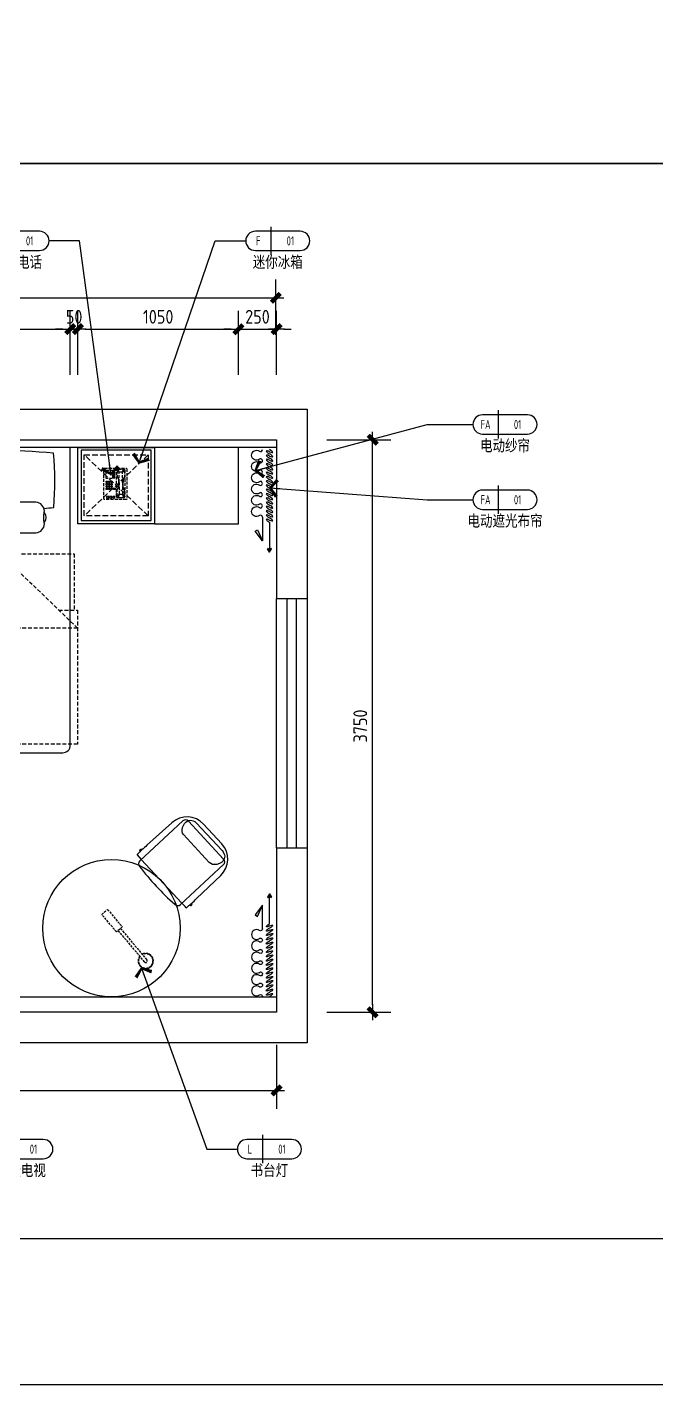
# Model space of a CAD drawing. Extents: x 220391 to 385981, y 332279 to 483868.
# Drawn here: x 228067 to 232187, y 443877 to 452768 of the extents above; entities that cross this region are included whole.
import ezdxf
from ezdxf.enums import TextEntityAlignment as Align

# ---------------------------------------------------------------- set-up
doc = ezdxf.new("R2010")
doc.units = 0
doc.header["$MEASUREMENT"] = 0
for name, pattern in [('ACAD_ISO03W100', [30, 12, -18]), ('DOM-虚线', [0.35, 0.25, -0.1]), ('HIDDEN', [0.375, 0.25, -0.125, 0, 0])]:
    doc.linetypes.add(name, pattern=pattern)
for name, color, linetype in [('0-索引文字', 50, 'Continuous'), ('2主物线', 197, 'Continuous'), ('F-平面灯具(0.15)-DOM', 1, 'Continuous'), ('F-活动家私(0.25)-DOM', 51, 'Continuous'), ('F-窗帘(0.12)-DOM', 120, 'Continuous'), ('墙壁', 160, 'Continuous')]:
    doc.layers.add(name, color=color, linetype=linetype)
doc.styles.add('DOM-romans.shx', font='dim.shx')
doc.styles.add('st', font='', dxfattribs={"width": 0.7})
doc.styles.add('家具平面底图$0$st', font='')
doc.styles.get('st').set_extended_font_data('SimSun')
doc.styles.get('家具平面底图$0$st').set_extended_font_data('YouYuan')
doc.dimstyles.new('DOM_DIM_1 80', dxfattribs={"dimscale": 60, "dimtxt": 1.5, "dimasz": 0.8, "dimexe": 2, "dimexo": 1.5, "dimgap": 0.6, "dimtad": 1, "dimdec": 0, "dimrnd": 5, "dimzin": 12, "dimdsep": 46, "dimtxsty": 'DOM-romans.shx', "dimblk": 'DOM_Dimension_Tick', "dimcen": 0.125, "dimclrd": 44, "dimclre": 44, "dimclrt": 50, "dimadec": 0, "dimazin": 0, "dimtfac": 1, "dimtdec": 0, "dimtix": 1, "dimtmove": 2, "dimatfit": 3, "dimldrblk": 'DOM_Leader_Arrow', "dimfxl": 0, "dimtvp": 1, "dimtolj": 1, "dimtzin": 0, "dimarcsym": 0})

# ---------------------------------------------------------------- blocks, each defined once
blk = doc.blocks.new('ehrhhh')
at = {"color": 0}
blk.add_line((292356.6, 467829.6), (315961.1, 467829.6), dxfattribs=at)
blk.add_lwpolyline([(292356.6, 474869.8), (315961.1, 474869.8), (315961.1, 466871.5), (292356.6, 466871.5)], close=True, dxfattribs=at)
blk = doc.blocks.new('eahrhrhh')
at = {"color": 1}
blk.add_wipeout([(-900, 0), (900, 0), (900, -696.9), (926.1, -696.9), (926.1, -1065.3), (947.8, -1065.3), (947.8, -1942.7), (900, -1942.7), (900, -1950), (898.6, -1961.8), (893.2, -1975.1), (885.4, -1985.4), (874.4, -1993.6), (861.8, -1998.6), (850, -2000), (837.3, -2000), (-850, -2000), (-866.5, -1997.2), (-878.4, -1991.2), (-885.4, -1985.4), (-893.5, -1974.6), (-897.6, -1965.4), (-899.5, -1956.8), (-900, -1950)], dxfattribs=at)
at = {"color": 8, "linetype": 'HIDDEN', "ltscale": 100}
for p in [(443.2, -696.9), (947.8, -1184)]:
    blk.add_line(p, (443.2, -1184), dxfattribs=at)
blk.add_lwpolyline([(-900, 0), (-900, -1950, 0.414214), (-850, -2000), (850, -2000, 0.414214), (900, -1950), (900, 0)], format="xyb", close=True)
at = {"color": 8}
for points in [[(-720.3, -426.5, 0.307692), (-720.3, -491.5, -1.888889)], [(-144.6, -559), (-665.9, -559, -0.392708), (-720.9, -499.8, -0.035252), (-720.3, -491.5, 0.092308), (-720.3, -426.5, -0.035252), (-720.9, -418.1, -0.392708), (-665.9, -359), (-144.6, -359, -0.392708), (-89.7, -418.1, -0.035252), (-90.3, -426.5, 0.092308), (-90.3, -491.5, -0.035252), (-89.7, -499.8, -0.392708), (-144.6, -559, 27.022466)], [(-90.3, -426.5, -0.307692), (-90.3, -491.5, 1.888889)], [(99.3, -426.5, 0.307692), (99.3, -491.5, -1.888889)], [(153.7, -559), (675, -559, 0.392708), (729.9, -499.8, 0.035252), (729.3, -491.5, -0.092308), (729.3, -426.5, 0.035252), (729.9, -418.1, 0.392708), (675, -359), (153.7, -359, 0.392708), (98.8, -418.1, 0.035252), (99.3, -426.5, -0.092308), (99.3, -491.5, 0.035252), (98.8, -499.8, 0.392708), (153.7, -559, -27.022466)], [(729.3, -426.5, -0.307692), (729.3, -491.5, 1.888889)]]:
    blk.add_lwpolyline(points, format="xyb", dxfattribs=at)
at = {"color": 8, "linetype": 'HIDDEN', "ltscale": 100}
for points in [[(-918.8, -1065.3), (-918.8, -696.9), (926.1, -696.9), (926.1, -1065.3)], [(443.2, -696.9), (947.8, -1184)], [(824.8, -1065.3), (947.8, -1065.3), (947.8, -1942.7), (-940.5, -1942.7), (-940.5, -1065.3), (443.2, -1065.3)]]:
    blk.add_lwpolyline(points, dxfattribs=at)
at = {"color": 8}
for centre, radius, start, end in [((1123, -224.7), 1912.9, 174.39105, 185.04685), ((-384.8, -4244.7), 4225.5, 85.19831, 95.37714), ((-1934.1, -229), 1912.9, 354.72401, 5.85099), ((1943.1, -229), 1912.9, 174.14901, 185.27599), ((393.9, -4244.7), 4225.5, 84.62286, 94.80169), ((-1113.9, -224.7), 1912.9, 354.95315, 5.60895), ((-368.5, 3293.2), 3709.4, 263.5905, 264.59393), ((-318.5, 3293.2), 3709.4, 273.52528, 274.47157), ((327.5, 3293.2), 3709.4, 265.52843, 266.47472), ((377.5, 3293.2), 3709.4, 275.40607, 276.4095)]:
    blk.add_arc(centre, radius, start, end, dxfattribs=at)
at = {"layer": 'F-活动家私(0.25)-DOM', "color": 8, "style": '家具平面底图$0$st', "width": 0.8}
blk.add_text('1800*2000', height=100, rotation=270, dxfattribs=at).set_placement((-782.2, -1507.5), align=Align.MIDDLE_CENTER)
blk = doc.blocks.new('A$C3f9b4c59')
at = {"layer": 'F-活动家私(0.25)-DOM'}
blk.add_blockref('eahrhrhh', (0, 0), dxfattribs=at)
blk = doc.blocks.new('ehrhhsss')
at = {"layer": 'F-活动家私(0.25)-DOM', "color": 8, "linetype": 'DOM-虚线', "ltscale": 80}
for p, q in [((301231.8, 416361.5), (301234.6, 416364.4)), ((301231.8, 416163.2), (301231.8, 416361.5)), ((301234.6, 416364.4), (301378.3, 416364.4)), ((301246.1, 416298.3), (301246.1, 416351.4)), ((301246.1, 416351.4), (301287.8, 416351.4)), ((301287.8, 416351.4), (301287.8, 416298.3)), ((301292.1, 416348.6), (301292.1, 416344.2)), ((301303.6, 416348.6), (301292.1, 416348.6)), ((301292.1, 416344.2), (301303.6, 416344.2)), ((301303.6, 416339.9), (301292.1, 416339.9)), ((301292.1, 416339.9), (301292.1, 416335.6)), ((301292.1, 416335.6), (301303.6, 416335.6)), ((301303.6, 416331.3), (301292.1, 416331.3)), ((301292.1, 416331.3), (301292.1, 416327)), ((301292.1, 416327), (301303.6, 416327)), ((301303.6, 416322.7), (301292.1, 416322.7)), ((301292.1, 416322.7), (301292.1, 416318.4)), ((301303.6, 416344.2), (301303.6, 416348.6)), ((301303.6, 416335.6), (301303.6, 416339.9)), ((301303.6, 416327), (301303.6, 416331.3)), ((301303.6, 416318.4), (301303.6, 416322.7)), ((301313.7, 416352.9), (301319.4, 416360)), ((301313.7, 416179), (301313.7, 416352.9)), ((301319.4, 416355.7), (301318, 416350)), ((301318, 416350), (301318, 416311.2)), ((301318, 416350), (301330.9, 416337.1)), ((301319.4, 416360), (301362.5, 416360)), ((301325.2, 416358.6), (301319.4, 416355.7)), ((301325.2, 416358.6), (301359.6, 416358.6)), ((301332.3, 416339.9), (301325.2, 416358.6)), ((301330.9, 416337.1), (301332.3, 416339.9)), ((301330.9, 416272.4), (301330.9, 416337.1)), ((301352.5, 416339.9), (301332.3, 416339.9)), ((301352.5, 416339.9), (301359.6, 416358.6)), ((301353.9, 416337.1), (301352.5, 416339.9)), ((301366.8, 416350), (301353.9, 416337.1)), ((301353.9, 416272.4), (301353.9, 416337.1)), ((301359.6, 416358.6), (301365.4, 416355.7)), ((301362.5, 416360), (301369.7, 416352.9)), ((301365.4, 416355.7), (301366.8, 416350)), ((301366.8, 416350), (301366.8, 416311.2)), ((301369.7, 416352.9), (301369.7, 416180.4)), ((301378.3, 416364.4), (301381.2, 416361.5)), ((301381.2, 416361.5), (301381.2, 416163.2)), ((301287.8, 416298.3), (301246.1, 416298.3)), ((301247.6, 416281), (301256.2, 416281)), ((301247.6, 416272.4), (301247.6, 416281)), ((301256.2, 416272.4), (301247.6, 416272.4)), ((301247.6, 416265.2), (301256.2, 416265.2)), ((301247.6, 416256.6), (301247.6, 416265.2)), ((301256.2, 416256.6), (301247.6, 416256.6)), ((301247.6, 416249.4), (301256.2, 416249.4)), ((301247.6, 416240.8), (301247.6, 416249.4)), ((301256.2, 416240.8), (301247.6, 416240.8)), ((301247.6, 416233.6), (301256.2, 416233.6)), ((301247.6, 416225), (301247.6, 416233.6)), ((301256.2, 416281), (301256.2, 416272.4)), ((301256.2, 416265.2), (301256.2, 416256.6)), ((301256.2, 416249.4), (301256.2, 416240.8)), ((301256.2, 416233.6), (301256.2, 416225)), ((301261.9, 416281), (301270.6, 416281)), ((301261.9, 416272.4), (301261.9, 416281)), ((301270.6, 416272.4), (301261.9, 416272.4)), ((301261.9, 416265.2), (301270.6, 416265.2)), ((301261.9, 416256.6), (301261.9, 416265.2)), ((301270.6, 416256.6), (301261.9, 416256.6)), ((301261.9, 416249.4), (301270.6, 416249.4)), ((301261.9, 416240.8), (301261.9, 416249.4)), ((301270.6, 416240.8), (301261.9, 416240.8)), ((301261.9, 416233.6), (301270.6, 416233.6)), ((301261.9, 416225), (301261.9, 416233.6)), ((301270.6, 416281), (301270.6, 416272.4)), ((301270.6, 416265.2), (301270.6, 416256.6)), ((301270.6, 416249.4), (301270.6, 416240.8)), ((301270.6, 416233.6), (301270.6, 416225)), ((301276.3, 416272.4), (301276.3, 416281)), ((301276.3, 416281), (301284.9, 416281)), ((301284.9, 416272.4), (301276.3, 416272.4)), ((301276.3, 416265.2), (301284.9, 416265.2)), ((301276.3, 416256.6), (301276.3, 416265.2)), ((301284.9, 416256.6), (301276.3, 416256.6)), ((301276.3, 416240.8), (301276.3, 416249.4)), ((301276.3, 416249.4), (301284.9, 416249.4)), ((301284.9, 416240.8), (301276.3, 416240.8)), ((301276.3, 416233.6), (301284.9, 416233.6)), ((301276.3, 416225), (301276.3, 416233.6)), ((301284.9, 416281), (301284.9, 416272.4)), ((301284.9, 416265.2), (301284.9, 416256.6)), ((301284.9, 416249.4), (301284.9, 416240.8)), ((301284.9, 416233.6), (301284.9, 416225)), ((301292.1, 416318.4), (301303.6, 416318.4)), ((301303.6, 416314.1), (301292.1, 416314.1)), ((301292.1, 416314.1), (301292.1, 416309.8)), ((301292.1, 416309.8), (301303.6, 416309.8)), ((301303.6, 416305.4), (301292.1, 416305.4)), ((301292.1, 416305.4), (301292.1, 416301.1)), ((301292.1, 416301.1), (301303.6, 416301.1)), ((301293.6, 416225), (301293.6, 416233.6)), ((301293.6, 416233.6), (301305, 416233.6)), ((301303.6, 416309.8), (301303.6, 416314.1)), ((301303.6, 416301.1), (301303.6, 416305.4)), ((301305, 416233.6), (301305, 416225)), ((301318, 416311.2), (301320.9, 416304)), ((301320.9, 416304), (301325.2, 416296.8)), ((301320.9, 416227.9), (301325.2, 416235)), ((301325.2, 416296.8), (301326.6, 416286.8)), ((301325.2, 416235), (301326.6, 416245.1)), ((301326.6, 416286.8), (301326.6, 416272.4)), ((301326.6, 416245.1), (301326.6, 416272.4)), ((301330.9, 416272.4), (301330.9, 416194.8)), ((301353.9, 416272.4), (301353.9, 416194.8)), ((301359.6, 416296.8), (301358.2, 416286.8)), ((301358.2, 416286.8), (301358.2, 416272.4)), ((301358.2, 416245.1), (301358.2, 416272.4)), ((301359.6, 416235), (301358.2, 416245.1)), ((301364, 416304), (301359.6, 416296.8)), ((301364, 416227.9), (301359.6, 416235)), ((301366.8, 416311.2), (301364, 416304)), ((301234.6, 416160.3), (301231.8, 416163.2)), ((301378.3, 416160.3), (301234.6, 416160.3)), ((301256.2, 416225), (301247.6, 416225)), ((301249, 416179), (301249, 416170.4)), ((301263.4, 416179), (301249, 416179)), ((301249, 416170.4), (301263.4, 416170.4)), ((301270.6, 416225), (301261.9, 416225)), ((301263.4, 416170.4), (301263.4, 416179)), ((301269.1, 416179), (301269.1, 416170.4)), ((301283.5, 416179), (301269.1, 416179)), ((301269.1, 416170.4), (301283.5, 416170.4)), ((301284.9, 416225), (301276.3, 416225)), ((301283.5, 416170.4), (301283.5, 416179)), ((301303.6, 416179), (301289.2, 416179)), ((301289.2, 416179), (301289.2, 416170.4)), ((301289.2, 416170.4), (301303.6, 416170.4)), ((301305, 416225), (301293.6, 416225)), ((301303.6, 416170.4), (301303.6, 416179)), ((301320.9, 416171.8), (301313.7, 416179)), ((301318, 416220.7), (301320.9, 416227.9)), ((301318, 416181.9), (301318, 416220.7)), ((301318, 416181.9), (301330.9, 416194.8)), ((301319.4, 416176.1), (301318, 416181.9)), ((301325.2, 416173.3), (301319.4, 416176.1)), ((301341.1, 416171.8), (301320.9, 416171.8)), ((301362.5, 416171.8), (301320.9, 416171.8)), ((301332.3, 416191.9), (301325.2, 416173.3)), ((301325.2, 416173.3), (301341, 416173.3)), ((301325.2, 416173.3), (301359.6, 416173.3)), ((301330.9, 416194.8), (301332.3, 416191.9)), ((301352.5, 416191.9), (301332.3, 416191.9)), ((301353.9, 416194.8), (301352.5, 416191.9)), ((301352.5, 416191.9), (301359.6, 416173.3)), ((301366.8, 416181.9), (301353.9, 416194.8)), ((301359.6, 416173.3), (301365.4, 416176.1)), ((301369.7, 416180.4), (301362.5, 416171.8)), ((301366.8, 416220.7), (301364, 416227.9)), ((301365.4, 416176.1), (301366.8, 416181.9)), ((301366.8, 416181.9), (301366.8, 416220.7)), ((301381.2, 416163.2), (301378.3, 416160.3))]:
    blk.add_line(p, q, dxfattribs=at)
blk = doc.blocks.new('A$C1b9db060')
blk.add_lwpolyline([(-138.9, 264.5, 0.007594), (-151.5, 265.1, 0.00592), (-176.7, 265.6, 0.006339), (-227.1, 265.4), (-470.9, 261.5, 0.409863), (-633, 97.2), (-633, -96.8, 0.409863), (-470.9, -261.2), (-227.1, -265, 0.005917), (-176.7, -265.3, 0.006762), (-151.5, -264.7, 0.007594), (-138.9, -264.2)], format="xyb")
for points in [[(-111.1, 217.6), (-539.2, 217.6)], [(-126.6, 262.6), (-126.6, 262.1)], [(-126.6, 262.1), (-126.6, 250.7), (-126.6, 217.6)], [(-126.6, 218.2), (-126.6, 217.7)], [(-567.2, 188.3), (-567.2, -188.3)], [(-539.2, -217.6), (-111.1, -217.6)], [(-126.6, -261.8), (-126.6, -217.6)], [(-126.6, -261.8), (-126.6, -262.3)]]:
    blk.add_lwpolyline(points)
at = {"color": 8}
for points in [[(-179, 265.6), (-173.8, 272.5)], [(-126.6, -218), (-126.6, -217.6), (-126.6, 217.7)], [(-600.8, -141.4), (-600.8, 135.3)], [(-525, 191.8), (-504.5, 182.7)], [(-474.6, 135.3), (-474.6, -141.4)], [(-504.5, -182.3), (-535.5, -195)], [(-173.8, -272.2), (-179, -265.3)]]:
    blk.add_lwpolyline(points, dxfattribs=at)
for points in [[(-159.6, 265.3, 0.509249), (-167.3, 275.8, 0.497128), (-175, 265.6)], [(-175, -265.3, 0.497067), (-167.3, -275.5, 0.509249), (-159.6, -265)]]:
    blk.add_lwpolyline(points, format="xyb", dxfattribs=at)
blk.add_arc((-1823.6, 0), 1750.6, 353.82571, 6.17429)
for points in [[(-539.2, 217.6), (-554.6, 217.6), (-567.2, 204.4), (-567.2, 188.3)], [(-129.6, 263.6), (-132.7, 264.1), (-135.8, 264.3), (-138.9, 264.5)], [(-126.6, 262.6), (-126.6, 264.6), (-128.5, 263.5), (-129.6, 263.6)], [(-83.2, 188.3), (-85, 204.3), (-95.7, 217.6), (-111.1, 217.6)], [(-567.2, -188.3), (-567.2, -204.4), (-554.6, -217.6), (-539.2, -217.6)], [(-111.1, -217.6), (-95.7, -217.6), (-84.8, -204.3), (-83.2, -188.3)], [(-138.9, -264.2), (-135.8, -264), (-132.7, -263.8), (-129.6, -263.3)], [(-129.6, -263.3), (-128.5, -263.1), (-126.6, -264.2), (-126.6, -262.3)]]:
    blk.add_open_spline(points, degree=3)
for points in [[(-175.3, 268.4), (-175.3, 268.4), (-175.3, 268.3), (-175.3, 268.3)], [(-600.8, 135.3), (-600, 171), (-584.8, 194), (-546.5, 196.5)], [(-546.5, 196.5), (-535.5, 195.3), (-530.7, 194.1), (-525, 191.8)], [(-504.5, 182.7), (-484.6, 171.6), (-475.5, 155.4), (-474.6, 135.3)], [(-535.5, -195), (-571.8, -200.3), (-598, -178.5), (-600.8, -141.4)], [(-474.6, -141.4), (-475.4, -156.3), (-484.8, -170.1), (-504.5, -182.3)], [(-175.3, -267.9), (-175.3, -268), (-175.3, -268), (-175.3, -268.1)]]:
    blk.add_open_spline(points, degree=3, dxfattribs=at)
blk = doc.blocks.new('DOM_Dimension_Tick')
at = {"color": 0, "linetype": 'ByBlock'}
for p, q in [((-1.09, 0), (0, 0)), ((0, 0), (1.09, 0))]:
    blk.add_line(p, q, dxfattribs=at)
at = {"color": 0, "linetype": 'Continuous', "const_width": 0.608}
blk.add_lwpolyline([(-0.61, -0.61), (0.61, 0.61)], dxfattribs=at)
blk = doc.blocks.new('*D847')
at = {"color": 44, "lineweight": -2, "transparency": 16777216}
for p, q in [((229451.4, 450490.6), (229451.4, 450910.6)), ((229701.4, 450490.6), (229701.4, 450910.6)), ((229403.4, 450790.6), (229355.4, 450790.6)), ((229451.4, 450790.6), (229701.4, 450790.6)), ((229749.4, 450790.6), (229797.4, 450790.6))]:
    blk.add_line(p, q, dxfattribs=at)
at = {"layer": 'Defpoints', "color": 0, "transparency": 16777216}
for p in [(229701.4, 450790.6), (229701.4, 450066), (229451.4, 450016)]:
    blk.add_point(p, dxfattribs=at)
at = {"color": 44, "lineweight": -2, "transparency": 16777216, "xscale": 48, "yscale": 48, "zscale": 48}
blk.add_blockref('DOM_Dimension_Tick', (229451.4, 450790.6), dxfattribs=at)
at = {"color": 44, "lineweight": -2, "transparency": 16777216, "xscale": 48, "yscale": 48, "zscale": 48, "rotation": 180}
blk.add_blockref('DOM_Dimension_Tick', (229701.4, 450790.6), dxfattribs=at)
at = {"color": 50, "transparency": 16777216, "insert": (229576.4, 450871.6), "char_height": 90, "attachment_point": 5, "style": 'DOM-romans.shx'}
blk.add_mtext('\\A1;250', dxfattribs=at)
blk = doc.blocks.new('DOM_Leader_Arrow')
at = {"color": 0, "linetype": 'ByBlock'}
blk.add_line((0, 0), (-1.5, 0), dxfattribs=at)
for points in [[(-1.29, 1), (-0.89, 1.28), (-0.36, 0), (0, 0)], [(-1.29, -1), (-0.89, -1.28), (-0.36, 0), (0, 0)]]:
    blk.add_solid(points, dxfattribs=at)
blk = doc.blocks.new('*D849')
at = {"color": 44, "lineweight": -2, "transparency": 16777216}
for p, q in [((223447.8, 450752.8), (223447.8, 451116)), ((229696.4, 450752.8), (229696.4, 451116)), ((223495.8, 450996), (229648.4, 450996))]:
    blk.add_line(p, q, dxfattribs=at)
at = {"layer": 'Defpoints', "color": 0, "transparency": 16777216}
for p in [(229696.4, 450996), (223447.8, 450662.8), (229696.4, 450662.8)]:
    blk.add_point(p, dxfattribs=at)
at = {"color": 44, "lineweight": -2, "transparency": 16777216, "xscale": 48, "yscale": 48, "zscale": 48, "rotation": 180}
blk.add_blockref('DOM_Dimension_Tick', (223447.8, 450996), dxfattribs=at)
at = {"color": 44, "lineweight": -2, "transparency": 16777216, "xscale": 48, "yscale": 48, "zscale": 48}
blk.add_blockref('DOM_Dimension_Tick', (229696.4, 450996), dxfattribs=at)
at = {"color": 50, "transparency": 16777216, "insert": (226572.1, 451077), "char_height": 90, "attachment_point": 5, "style": 'DOM-romans.shx'}
blk.add_mtext('\\A1;6250', dxfattribs=at)
blk = doc.blocks.new('*D856')
at = {"color": 44, "lineweight": -2, "transparency": 16777216}
for p, q in [((223699.1, 446104.4), (223699.1, 445684.4)), ((229701.4, 446104.4), (229701.4, 445684.4)), ((223747.1, 445804.4), (229653.4, 445804.4))]:
    blk.add_line(p, q, dxfattribs=at)
at = {"layer": 'Defpoints', "color": 0, "transparency": 16777216}
for p in [(223699.1, 446543.5), (229701.4, 446497.5), (229701.4, 445804.4)]:
    blk.add_point(p, dxfattribs=at)
at = {"color": 44, "lineweight": -2, "transparency": 16777216, "xscale": 48, "yscale": 48, "zscale": 48, "rotation": 180}
blk.add_blockref('DOM_Dimension_Tick', (223699.1, 445804.4), dxfattribs=at)
at = {"color": 44, "lineweight": -2, "transparency": 16777216, "xscale": 48, "yscale": 48, "zscale": 48}
blk.add_blockref('DOM_Dimension_Tick', (229701.4, 445804.4), dxfattribs=at)
at = {"color": 50, "transparency": 16777216, "insert": (226700.2, 445885.4), "char_height": 90, "attachment_point": 5, "style": 'DOM-romans.shx'}
blk.add_mtext('\\A1;6000', dxfattribs=at)
blk = doc.blocks.new('*D857')
at = {"color": 44, "lineweight": -2, "transparency": 16777216}
for p, q in [((230030.9, 450066), (230450.9, 450066)), ((230330.9, 446365), (230330.9, 450018)), ((230030.9, 446317), (230450.9, 446317))]:
    blk.add_line(p, q, dxfattribs=at)
at = {"layer": 'Defpoints', "color": 0, "transparency": 16777216}
for p in [(229701.4, 450066), (230330.9, 450066), (229701.4, 446317)]:
    blk.add_point(p, dxfattribs=at)
at = {"color": 44, "lineweight": -2, "transparency": 16777216, "xscale": 48, "yscale": 48, "zscale": 48}
for p, rotation in [((230330.9, 450066), 90), ((230330.9, 446317), 270)]:
    blk.add_blockref('DOM_Dimension_Tick', p, dxfattribs=dict(at, rotation=rotation))
at = {"color": 50, "transparency": 16777216, "insert": (230249.9, 448191.5), "char_height": 90, "attachment_point": 5, "rotation": 90, "style": 'DOM-romans.shx'}
blk.add_mtext('\\A1;3750', dxfattribs=at)
blk = doc.blocks.new('GFAGA')
at = {"layer": 'F-活动家私(0.25)-DOM', "color": 1, "linetype": 'DOM-虚线', "ltscale": 150}
for p, q in [((-420, 0), (0, 400)), ((-420, 400), (0, 0))]:
    blk.add_line(p, q, dxfattribs=at)
blk.add_lwpolyline([(-420, 0), (0, 0), (0, 400), (-420, 400)], close=True, dxfattribs=at)
blk = doc.blocks.new('布帘及纱帘平面-DW')
at = {"layer": 'F-窗帘(0.12)-DOM', "color": 1, "linetype": 'Continuous'}
for p, q in [((-670, -32791.5), (-515.2, -32791.5)), ((-515.2, -32791.5), (-578.7, -32743.6)), ((-637.2, -32837.5), (-441.5, -32837.5))]:
    blk.add_line(p, q, dxfattribs=at)
at = {"layer": 'F-窗帘(0.12)-DOM', "color": 1, "linetype": 'Continuous', "flags": 128}
for points in [[(-965.3, -32791.5, -0.608416), (-975.9, -32771.1, 0.608416), (-1002.2, -32720.2, 0.608416), (-1028.5, -32771.1, -1.932003), (-1049.7, -32771.1, 0.608416), (-1076, -32720.3, 0.608416), (-1102.3, -32771.1, -0.608485), (-1112.9, -32791.6, -0.608485)], [(-670, -32791.5, -0.608416), (-680.6, -32771.1, 0.608416), (-707, -32720.2, 0.608416), (-733.3, -32771.1, -1.932003), (-754.4, -32771.1, 0.608416), (-780.8, -32720.2, 0.608416), (-807.1, -32771.1, -1.932003), (-828.2, -32771.1, 0.608416), (-854.6, -32720.2, 0.608416), (-880.9, -32771.1, -1.932003), (-902, -32771.1, 0.608416), (-928.4, -32720.2, 0.608416), (-954.7, -32771.1, -0.608416), (-965.3, -32791.5, 0.608416)]]:
    blk.add_lwpolyline(points, format="xyb", dxfattribs=at)
at = {"layer": 'F-窗帘(0.12)-DOM', "color": 1, "linetype": 'Continuous'}
for points in [[(-578.7, -32743.6), (-588, -32758.8), (-515.2, -32791.5)], [(-441.5, -32837.5), (-461.9, -32824.2), (-466.2, -32828.4), (-441.5, -32837.5)], [(-441.5, -32837.5), (-461.9, -32850.9), (-466.2, -32846.6), (-441.5, -32837.5)]]:
    blk.add_lwpolyline(points, dxfattribs=at)
at = {"layer": 'F-窗帘(0.12)-DOM', "color": 1, "linetype": 'Continuous', "extrusion": (0, 0, -1)}
for centre, start_param, end_param in [((-1105.9, -32837.6), 1.716714, 4.858306), ((-1091.9, -32837.6), -1.424879, 1.716714), ((-1077.9, -32837.6), 1.716714, 4.858306), ((-1063.9, -32837.6), -1.424879, 1.716714), ((-1049.9, -32837.6), 1.716714, 4.858306), ((-1036, -32837.6), -1.424879, 1.716714), ((-1022, -32837.6), 1.716714, 4.858306), ((-1008, -32837.6), -1.424879, 1.716714), ((-994, -32837.6), 1.716714, 4.858306), ((-980, -32837.6), -1.424879, 1.716714), ((-966, -32837.6), 1.716714, 4.858306), ((-952, -32837.6), -1.424879, 1.716714), ((-938, -32837.6), 1.716714, 4.858306), ((-924, -32837.6), -1.424879, 1.716714), ((-910, -32837.6), 1.716714, 4.858306), ((-896, -32837.6), -1.424879, 1.716714), ((-882, -32837.6), 1.716714, 4.858306), ((-868.1, -32837.6), -1.424879, 1.716714), ((-854.1, -32837.6), 1.716714, 4.858306), ((-840.1, -32837.6), -1.424879, 1.716714), ((-826.1, -32837.6), 1.716714, 4.858306), ((-812.1, -32837.6), -1.424879, 1.716714), ((-798.1, -32837.6), 1.716714, 4.858306), ((-784.1, -32837.6), -1.424879, 1.716714), ((-770.1, -32837.6), 1.716714, 4.858306), ((-756.1, -32837.6), -1.424879, 1.716714), ((-742.1, -32837.6), 1.716714, 4.858306), ((-728.1, -32837.6), -1.424879, 1.716714), ((-714.1, -32837.6), 1.716714, 4.858306), ((-700.2, -32837.6), -1.424879, 1.716714), ((-686.2, -32837.6), 1.716714, 4.858306), ((-672.2, -32837.6), -1.424879, 1.716714), ((-658.2, -32837.6), 1.716714, 4.858306), ((-644.2, -32837.5), -1.424879, 1.716714)]:
    blk.add_ellipse(centre, major_axis=(-12, 20.8), ratio=0.254545, start_param=start_param, end_param=end_param, dxfattribs=at)
blk = doc.blocks.new('*D862')
at = {"color": 44, "lineweight": -2, "transparency": 16777216}
for p, q in [((226550, 450490.6), (226550, 450910.6)), ((228350, 450490.6), (228350, 450910.6)), ((226598, 450790.6), (228302, 450790.6))]:
    blk.add_line(p, q, dxfattribs=at)
at = {"layer": 'Defpoints', "color": 0, "transparency": 16777216}
for p in [(228350, 450790.6), (226550, 450016, 0), (228350, 450016, 0)]:
    blk.add_point(p, dxfattribs=at)
at = {"color": 44, "lineweight": -2, "transparency": 16777216, "xscale": 48, "yscale": 48, "zscale": 48, "rotation": 180}
blk.add_blockref('DOM_Dimension_Tick', (226550, 450790.6), dxfattribs=at)
at = {"color": 44, "lineweight": -2, "transparency": 16777216, "xscale": 48, "yscale": 48, "zscale": 48}
blk.add_blockref('DOM_Dimension_Tick', (228350, 450790.6), dxfattribs=at)
at = {"color": 50, "transparency": 16777216, "insert": (227450, 450871.6), "char_height": 90, "attachment_point": 5, "style": 'DOM-romans.shx'}
blk.add_mtext('\\A1;1800', dxfattribs=at)
blk = doc.blocks.new('*D863')
at = {"color": 44, "lineweight": -2, "transparency": 16777216}
for p, q in [((228350, 450490.6), (228350, 450910.6)), ((228400, 450490.6), (228400, 450910.6)), ((228302, 450790.6), (228254, 450790.6)), ((228350, 450790.6), (228400, 450790.6)), ((228448, 450790.6), (228496, 450790.6))]:
    blk.add_line(p, q, dxfattribs=at)
at = {"layer": 'Defpoints', "color": 0, "transparency": 16777216}
for p in [(228400, 450790.6), (228350, 450016, 0), (228400, 450016)]:
    blk.add_point(p, dxfattribs=at)
at = {"color": 44, "lineweight": -2, "transparency": 16777216, "xscale": 48, "yscale": 48, "zscale": 48}
blk.add_blockref('DOM_Dimension_Tick', (228350, 450790.6), dxfattribs=at)
at = {"color": 44, "lineweight": -2, "transparency": 16777216, "xscale": 48, "yscale": 48, "zscale": 48, "rotation": 180}
blk.add_blockref('DOM_Dimension_Tick', (228400, 450790.6), dxfattribs=at)
at = {"color": 50, "transparency": 16777216, "insert": (228375, 450871.6), "char_height": 90, "attachment_point": 5, "style": 'DOM-romans.shx'}
blk.add_mtext('\\A1;50', dxfattribs=at)
blk = doc.blocks.new('*D864')
at = {"color": 44, "lineweight": -2, "transparency": 16777216}
for p, q in [((228400, 450490.6), (228400, 450910.6)), ((229451.4, 450490.6), (229451.4, 450910.6)), ((228448, 450790.6), (229403.4, 450790.6))]:
    blk.add_line(p, q, dxfattribs=at)
at = {"layer": 'Defpoints', "color": 0, "transparency": 16777216}
for p in [(229451.4, 450790.6), (228400, 450016), (229451.4, 450016)]:
    blk.add_point(p, dxfattribs=at)
at = {"color": 44, "lineweight": -2, "transparency": 16777216, "xscale": 48, "yscale": 48, "zscale": 48, "rotation": 180}
blk.add_blockref('DOM_Dimension_Tick', (228400, 450790.6), dxfattribs=at)
at = {"color": 44, "lineweight": -2, "transparency": 16777216, "xscale": 48, "yscale": 48, "zscale": 48}
blk.add_blockref('DOM_Dimension_Tick', (229451.4, 450790.6), dxfattribs=at)
at = {"color": 50, "transparency": 16777216, "insert": (228925.7, 450871.6), "char_height": 90, "attachment_point": 5, "style": 'DOM-romans.shx'}
blk.add_mtext('\\A1;1050', dxfattribs=at)
blk = doc.blocks.new('A$Cfbbf359a')
at = {"layer": 'F-平面灯具(0.15)-DOM', "linetype": 'DOM-虚线', "ltscale": 60}
blk.add_lwpolyline([(-385.4, 166.9), (-244.5, 115.6), (-261.6, 68.6), (-402.5, 119.9)], close=True, dxfattribs=at)
blk.add_lwpolyline([(-249.6, 101.5), (3.4, 9.4, -1), (-3.4, -9.4), (-256.5, 82.7)], format="xyb", close=True, dxfattribs=at)
for radius in [50, 47]:
    blk.add_arc((0, 0), radius, 171.53696, 148.46304, dxfattribs=at)
blk = doc.blocks.new('DOM-立面家具标注符号-002')
blk.add_line((0, 3.1), (0, -3.1))
at = {"color": 150}
blk.add_lwpolyline([(-3.4, 2.1, 1), (-3.4, -2.1), (6.4, -2.1, 1), (6.4, 2.1)], format="xyb", close=True, dxfattribs=at)
at = {"style": 'st', "width": 0.8, "flags": 4}
blk.add_attdef('ITEM6', text='', height=2.5, dxfattribs=at).set_placement((-6, 0), align=Align.MIDDLE_RIGHT)
at = {"style": 'DOM-romans.shx', "width": 0.8}
for tag, flags, p in [('NUM1', 12, (-2.75, 0)), ('NUM2', 4, (4.25, 0)), ('NUM4', 4, (1.5, -4.6)), ('NUM5', 4, (1.5, -7.6))]:
    blk.add_attdef(tag, text='', height=2, dxfattribs=dict(at, flags=flags)).set_placement(p, align=Align.MIDDLE)
at = {"style": 'st', "width": 0.8, "flags": 4}
blk.add_attdef('NUM3', text='', height=2.5, dxfattribs=at).set_placement((9, 0), align=Align.MIDDLE_LEFT)
blk.add_attdef('NUM7', text='', height=2.5, dxfattribs=at).set_placement((1.5, -10.85), align=Align.MIDDLE_CENTER)
blk = doc.blocks.new('DOM-立面家具标注符号')
blk.add_line((0, 3.1), (0, -3.1))
at = {"color": 150}
blk.add_lwpolyline([(-3.4, 2.1, 1), (-3.4, -2.1), (6.4, -2.1, 1), (6.4, 2.1)], format="xyb", close=True, dxfattribs=at)
at = {"style": 'st', "width": 0.8, "flags": 4}
blk.add_attdef('ITEM5', text='', height=2.5, dxfattribs=at).set_placement((-6, 0), align=Align.MIDDLE_RIGHT)
at = {"style": 'DOM-romans.shx', "width": 0.8}
for tag, flags, p in [('NUM1', 12, (-2.75, 0)), ('NUM2', 4, (4.25, 0)), ('NUM4', 4, (1.5, -4.6))]:
    blk.add_attdef(tag, text='', height=2, dxfattribs=dict(at, flags=flags)).set_placement(p, align=Align.MIDDLE)
at = {"style": 'st', "width": 0.8, "flags": 4}
blk.add_attdef('NUM3', text='', height=2.5, dxfattribs=at).set_placement((9, 0), align=Align.MIDDLE_LEFT)
blk.add_attdef('NUM6', text='', height=2.5, dxfattribs=at).set_placement((1.5, -8.35), align=Align.MIDDLE_CENTER)

msp = doc.modelspace()

# ---------------------------------------------------------------- linework, layer by layer
at = {"color": 4}
for p, q in [((229701.4, 449027.5), (229901.4, 449027.5)), ((229701.4, 447394.3), (229901.4, 447394.3))]:
    msp.add_line(p, q, dxfattribs=at)
at = {"color": 3}
for p, q in [((229701.4, 447394.3), (229701.4, 449027.5)), ((229901.4, 449027.5), (229901.4, 447394.3))]:
    msp.add_line(p, q, dxfattribs=at)
at = {"color": 4}
for points in [[(225543.9, 450266), (229901.4, 450266), (229901.4, 449027.5)], [(225543.9, 450066), (229701.4, 450066), (229701.4, 449027.5)], [(229901.4, 447394.3), (229901.4, 446117), (223509.1, 446117), (223509.1, 446967.3)], [(229701.4, 447394.3), (229701.4, 446317), (223699.1, 446317), (223699.1, 446967.3)]]:
    msp.add_lwpolyline(points, dxfattribs=at)
at = {"color": 2}
msp.add_lwpolyline([(229451.4, 450016), (228900.7, 450016), (228900.7, 449516), (229451.4, 449516)], close=True, dxfattribs=at)
at = {"color": 1}
msp.add_lwpolyline([(225900, 446417), (229701.4, 446417), (229701.4, 446317), (225900, 446317)], close=True, dxfattribs=at)
at = {"color": 2}
msp.add_circle((228619.7, 446867), 450, dxfattribs=at)
at = {"layer": '2主物线', "color": 3}
for p, q in [((229771.4, 447394.3), (229771.4, 449027.5)), ((229831.4, 447394.3), (229831.4, 449027.5))]:
    msp.add_line(p, q, dxfattribs=at)

# ---------------------------------------------------------------- block references
at = {"color": 4}
for name, p in [('ehrhhh', (-71965.3, -14996.6)), ('ehrhhh', (-71965.3, -14996.6)), ('ehrhhh', (-71965.3, -22995)), ('ehrhhh', (-71965.3, -22995)), ('ehrhhsss', (-72661.6, 33514.7, -1044096.2))]:
    msp.add_blockref(name, p, dxfattribs=at)
at = {"color": 4, "rotation": 329.943555993677}
msp.add_blockref('A$Cfbbf359a', (228844.4, 446652.6, 0), dxfattribs=at)
at = {"layer": '0-索引文字'}
ref = msp.add_blockref('DOM-立面家具标注符号-002', (227956.1, 451368.7, -1044096.2), dxfattribs=dict(at, xscale=30, yscale=30, zscale=30))
ref.add_attrib('NUM1', 'F', dxfattribs={"layer": '0', "height": 60, "style": 'DOM-romans.shx', "width": 0.8}).set_placement((227873.6, 451368.7, -1044096.2), align=Align.MIDDLE)
ref.add_attrib('NUM2', '01', dxfattribs={"layer": '0', "height": 60, "style": 'DOM-romans.shx', "width": 0.8}).set_placement((228083.6, 451368.7, -1044096.2), align=Align.MIDDLE)
ref.add_attrib('NUM7', '床头电话', dxfattribs={"layer": '0', "height": 75, "style": 'st', "width": 0.8}).set_placement((228001.1, 451230.7, -1044096.2), align=Align.MIDDLE_CENTER)
ref = msp.add_blockref('DOM-立面家具标注符号-002', (229664.3, 451368.7), dxfattribs=dict(at, xscale=30, yscale=30, zscale=30))
ref.add_attrib('NUM1', 'F', dxfattribs={"layer": '0', "height": 60, "style": 'DOM-romans.shx', "width": 0.8}).set_placement((229581.8, 451368.7), align=Align.MIDDLE)
ref.add_attrib('NUM2', '01', dxfattribs={"layer": '0', "height": 60, "style": 'DOM-romans.shx', "width": 0.8}).set_placement((229791.8, 451368.7), align=Align.MIDDLE)
ref.add_attrib('NUM7', '迷你冰箱', dxfattribs={"layer": '0', "height": 75, "style": 'st', "width": 0.8}).set_placement((229709.3, 451230.7), align=Align.MIDDLE_CENTER)
ref = msp.add_blockref('DOM-立面家具标注符号-002', (231153.3, 450166.5), dxfattribs=dict(at, xscale=30, yscale=30, zscale=30))
ref.add_attrib('NUM1', 'FA', dxfattribs={"layer": '0', "height": 60, "style": 'DOM-romans.shx', "width": 0.8}).set_placement((231070.8, 450166.5), align=Align.MIDDLE)
ref.add_attrib('NUM2', '01', dxfattribs={"layer": '0', "height": 60, "style": 'DOM-romans.shx', "width": 0.8}).set_placement((231280.8, 450166.5), align=Align.MIDDLE)
ref.add_attrib('NUM7', '电动纱帘', dxfattribs={"layer": '0', "height": 75, "style": 'st', "width": 0.8}).set_placement((231198.3, 450028.5), align=Align.MIDDLE_CENTER)
ref = msp.add_blockref('DOM-立面家具标注符号-002', (231153.3, 449673.4), dxfattribs=dict(at, xscale=30, yscale=30, zscale=30))
ref.add_attrib('NUM1', 'FA', dxfattribs={"layer": '0', "height": 60, "style": 'DOM-romans.shx', "width": 0.8}).set_placement((231070.8, 449673.4), align=Align.MIDDLE)
ref.add_attrib('NUM2', '01', dxfattribs={"layer": '0', "height": 60, "style": 'DOM-romans.shx', "width": 0.8}).set_placement((231280.8, 449673.4), align=Align.MIDDLE)
ref.add_attrib('NUM7', '电动遮光布帘', dxfattribs={"layer": '0', "height": 75, "style": 'st', "width": 0.8}).set_placement((231198.3, 449535.4), align=Align.MIDDLE_CENTER)
ref = msp.add_blockref('DOM-立面家具标注符号-002', (227980.9, 445420.3), dxfattribs=dict(at, xscale=30, yscale=30, zscale=30))
ref.add_attrib('NUM1', 'F', dxfattribs={"layer": '0', "height": 60, "style": 'DOM-romans.shx', "width": 0.8}).set_placement((227898.4, 445420.3), align=Align.MIDDLE)
ref.add_attrib('NUM2', '01', dxfattribs={"layer": '0', "height": 60, "style": 'DOM-romans.shx', "width": 0.8}).set_placement((228108.4, 445420.3), align=Align.MIDDLE)
ref.add_attrib('NUM7', '壁挂电视', dxfattribs={"layer": '0', "height": 75, "style": 'st', "width": 0.8}).set_placement((228025.9, 445282.3), align=Align.MIDDLE_CENTER)
ref = msp.add_blockref('DOM-立面家具标注符号', (229609.5, 445420.3, 0), dxfattribs=dict(at, xscale=30, yscale=30, zscale=30))
ref.add_attrib('NUM1', 'L', dxfattribs={"layer": '0', "height": 60, "style": 'DOM-romans.shx', "width": 0.8}).set_placement((229527, 445420.3, 0), align=Align.MIDDLE)
ref.add_attrib('NUM2', '01', dxfattribs={"layer": '0', "height": 60, "style": 'DOM-romans.shx', "width": 0.8}).set_placement((229737, 445420.3, 0), align=Align.MIDDLE)
ref.add_attrib('NUM6', '书台灯', dxfattribs={"layer": '0', "height": 75, "style": 'st', "width": 0.8}).set_placement((229654.5, 445282.3, 0), align=Align.MIDDLE_CENTER)
at = {"layer": 'F-活动家私(0.25)-DOM', "xscale": 0.8999999999999999, "yscale": 0.8999999999999999, "zscale": 0.8999999999999999, "rotation": 222.8483566332017}
msp.add_blockref('A$C1b9db060', (228864.7, 447097.1), dxfattribs=at)
at = {"layer": 'F-窗帘(0.12)-DOM', "color": 8, "xscale": -1, "rotation": 90}
msp.add_blockref('布帘及纱帘平面-DW', (196817.4, 448888.9), dxfattribs=at)
at = {"layer": 'F-窗帘(0.12)-DOM', "color": 8, "rotation": 90.00000000000001}
msp.add_blockref('布帘及纱帘平面-DW', (196817.4, 447532.9), dxfattribs=at)

# ---------------------------------------------------------------- dimensions: what is measured, and where the dimension line sits
at = {"color": 4}
for base, p1, p2, angle, picture, middle in [((229696.4, 450996), (223447.8, 450662.8), (229696.4, 450662.8), 180, '*D849', (226572.1, 451077)), ((229701.4, 450790.6), (229451.4, 450016), (229701.4, 450066), 180, '*D847', (229576.4, 450871.6)), ((230330.9, 450066), (229701.4, 446317), (229701.4, 450066), 90, '*D857', (230249.9, 448191.5)), ((229701.4, 445804.4), (223699.1, 446543.5), (229701.4, 446497.5), 180, '*D856', (226700.2, 445885.4))]:
    dim = msp.add_linear_dim(base=base, p1=p1, p2=p2, angle=angle, dimstyle='DOM_DIM_1 80', dxfattribs=at)
    dim.commit()
    dim.dimension.update_dxf_attribs({"geometry": picture, "text_midpoint": middle})

# ---------------------------------------------------------------- leaders
for points in [[(228798.1, 449908), (229299.3, 451368.7), (229499.3, 451368.7)], [(229555, 449862.5), (230688.3, 450166.5), (230988.3, 450166.5)], [(229651.9, 449751.7), (230688.3, 449673.4), (230988.3, 449673.4)], [(228814.2, 446612.7, 0), (229244.5, 445420.3, 0), (229444.5, 445420.3, 0)]]:
    msp.add_leader(points, dimstyle='DOM_DIM_1 80', override={"dimgap": 0.6, "dimtad": 0}, dxfattribs=at)

# ---------------------------------------------------------------- next in the draw order: block references
at = {"layer": '墙壁', "color": 4, "linetype": 'ACAD_ISO03W100'}
msp.add_blockref('A$C3f9b4c59', (227450, 450016, 0), dxfattribs=at)

# ---------------------------------------------------------------- next in the draw order: linework, layer by layer
at = {"color": 2}
for points in [[(229701.4, 450016), (225900, 450016), (225900, 450066), (229701.4, 450066)], [(228900.7, 449516), (228400, 449516), (228400, 450016), (228900.6, 450016)]]:
    msp.add_lwpolyline(points, close=True, dxfattribs=at)
at = {"layer": 'F-活动家私(0.25)-DOM', "color": 8}
msp.add_lwpolyline([(228420.6, 449997.7), (228420.6, 449537.7), (228880.6, 449537.7), (228880.6, 449997.7)], close=True, dxfattribs=at)

# ---------------------------------------------------------------- next in the draw order: block references
at = {"layer": 'F-活动家私(0.25)-DOM', "color": 8, "xscale": -1}
msp.add_blockref('GFAGA', (228440.7, 449567.7), dxfattribs=at)

# ---------------------------------------------------------------- next in the draw order: dimensions: what is measured, and where the dimension line sits
at = {"color": 4}
for base, p1, p2, picture, middle in [((228350, 450790.6), (226550, 450016, 0), (228350, 450016, 0), '*D862', (227450, 450871.6)), ((228400, 450790.6), (228350, 450016, 0), (228400, 450016), '*D863', (228375, 450871.6)), ((229451.4, 450790.6), (228400, 450016), (229451.4, 450016), '*D864', (228925.7, 450871.6))]:
    dim = msp.add_linear_dim(base=base, p1=p1, p2=p2, angle=180, dimstyle='DOM_DIM_1 80', dxfattribs=at)
    dim.commit()
    dim.dimension.update_dxf_attribs({"geometry": picture, "text_midpoint": middle})

# ---------------------------------------------------------------- next in the draw order: leaders
msp.add_leader([(228616.6, 449833.1, -1044096.2), (228411.1, 451368.7, -1044096.2), (228211.1, 451368.7, -1044096.2)], dimstyle='DOM_DIM_1 80', override={"dimgap": 0.6, "dimtad": 0}, dxfattribs=at)

doc.saveas('drawing.dxf')
